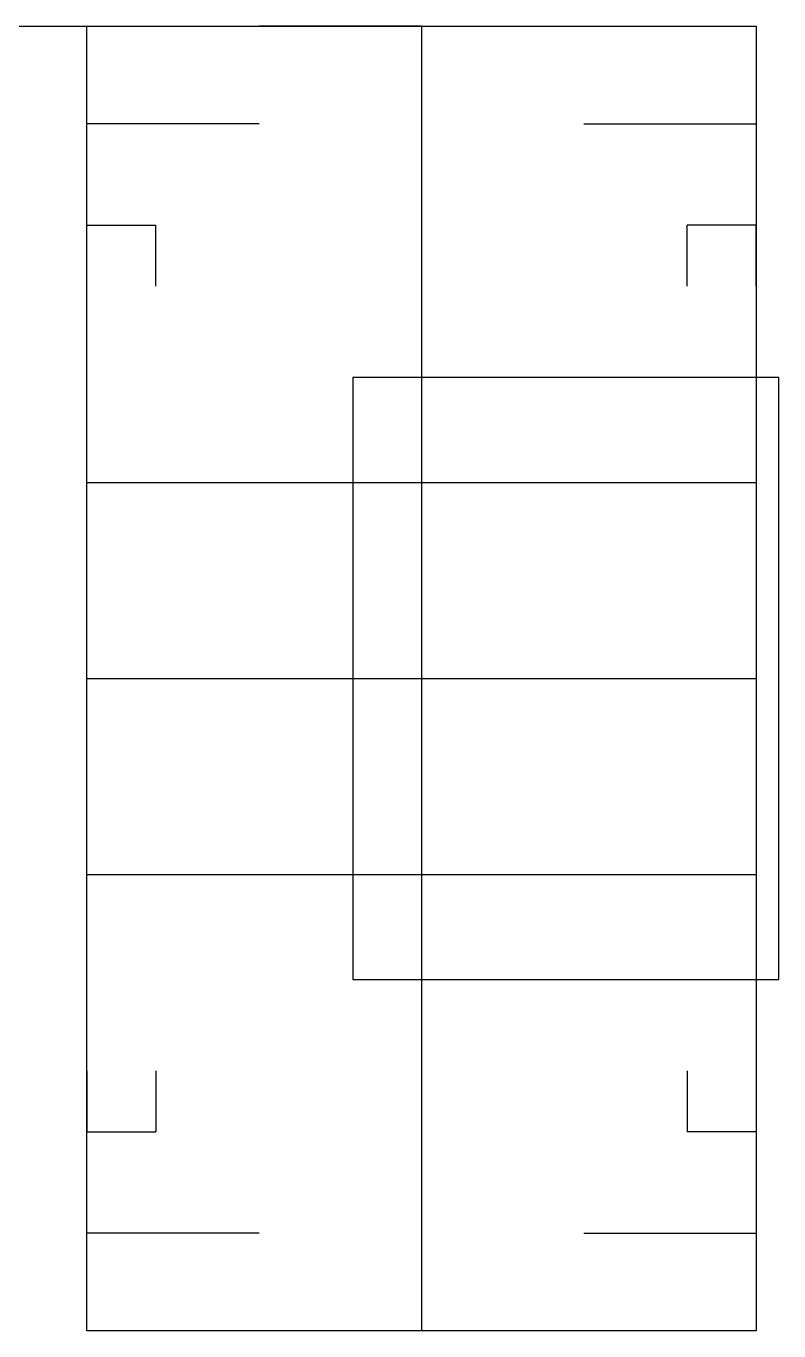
# Model space of a CAD drawing. Header units: millimetres. Extents: x -534 to 2465, y 1416 to 4125.
# Drawn here: x 671 to 1042, y 1438 to 2081 of the extents above; entities that cross this region are included whole.
import ezdxf

# ---------------------------------------------------------------- set-up
doc = ezdxf.new("R2010")
doc.units = ezdxf.units.MM

msp = doc.modelspace()

# ---------------------------------------------------------------- linework, layer by layer
for p, q in [((630.156, 2081.262), (701.239, 2081.262)), ((866.239, 2081.262), (786.239, 2081.262)), ((786.239, 2033.012), (701.239, 2033.012)), ((946.239, 2033.012), (1031.239, 2033.012)), ((701.239, 1953.012), (701.239, 1983.012)), ((701.239, 1983.012), (735.212, 1983.012)), ((735.212, 1953.012), (735.212, 1983.012)), ((1031.239, 1983.012), (997.266, 1983.012)), ((997.266, 1953.012), (997.266, 1983.012)), ((1031.239, 1953.012), (1031.239, 1983.012)), ((701.239, 1759.512), (701.239, 1856.212)), ((701.239, 1566.012), (701.239, 1536.012)), ((701.239, 1566.012), (701.239, 1536.012)), ((735.212, 1566.012), (735.212, 1536.012)), ((997.266, 1566.012), (997.266, 1536.012)), ((1031.239, 1566.012), (1031.239, 1536.012)), ((701.239, 1536.012), (735.212, 1536.012)), ((1031.239, 1536.012), (997.266, 1536.012)), ((786.239, 1486.012), (701.239, 1486.012)), ((946.239, 1486.012), (1031.239, 1486.012))]:
    msp.add_line(p, q)
at = {"color": 1}
for p, q in [((866.239, 2081.262), (866.239, 1437.762)), ((701.239, 1759.512), (1031.239, 1759.512))]:
    msp.add_line(p, q, dxfattribs=at)
at = {"color": 2}
for p, q in [((701.239, 1856.212), (1031.239, 1856.212)), ((701.239, 1662.812), (1031.239, 1662.812))]:
    msp.add_line(p, q, dxfattribs=at)
for points in [[(701.239, 2081.262), (1031.239, 2081.262), (1031.239, 1437.762), (701.239, 1437.762)], [(1042.417, 1908.012), (832.417, 1908.012), (832.417, 1611.012), (1042.417, 1611.012)]]:
    msp.add_lwpolyline(points, close=True)

doc.saveas('drawing.dxf')
